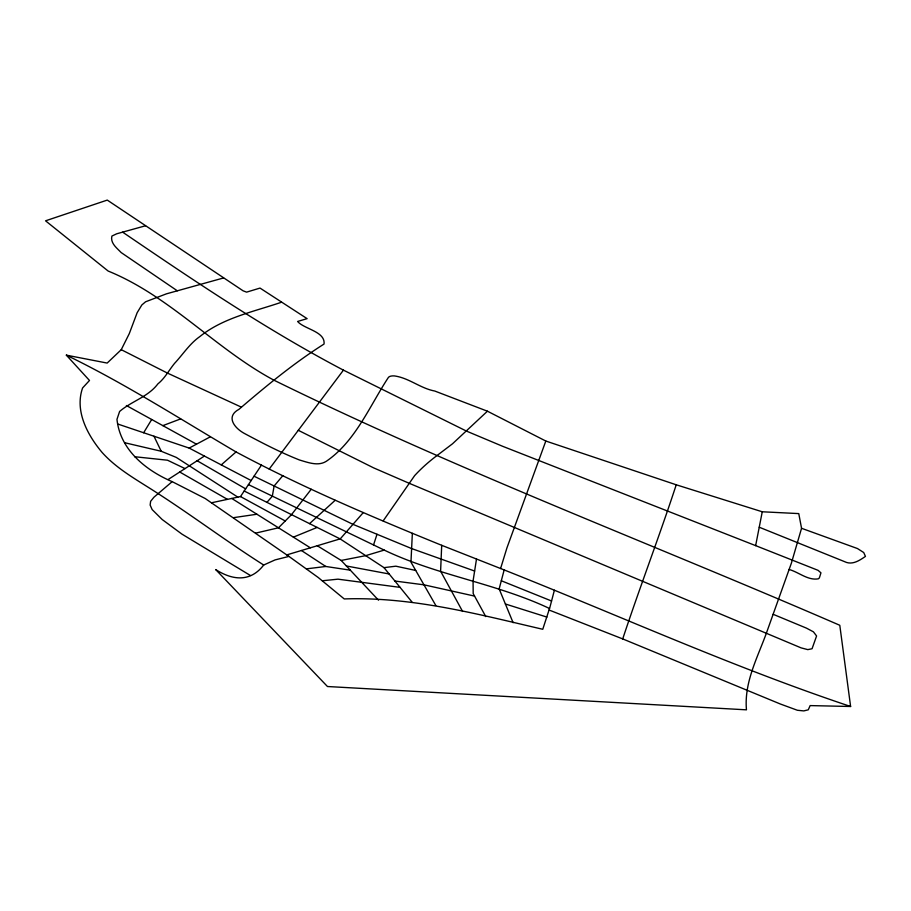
<?xml version="1.0" encoding="UTF-8"?>
<svg xmlns="http://www.w3.org/2000/svg" width="911" height="911" viewBox="0 0 911 911"><rect width="100%" height="100%" fill="white"/><g stroke="black" fill="none" stroke-linecap="round" stroke-linejoin="round"><path stroke-width="1.37" d="M554.4 590.203L549.857 607.478L542.762 629.285C477.387 614.094 411.954 596.591 344.244 598.937L318.212 577.494L288.924 556.405L275.042 559.923L263.7 565.025C223.787 539.676 186.14 510.923 146.011 485.905C130.41 476.1 114.49 466.284 102.089 452.437C87.502 435.094 74.508 410.952 82.594 387.949L89.494 380.468L66.344 355.153C125.058 383.622 179.888 418.901 236.04 451.936C302.532 487.431 371.95 516.936 441.698 545.313L440.605 571.197L462.606 611.452M412.353 533.334L410.963 562.144L435.8 605.485M476.499 559.058L473.06 581.013L473.196 593.596L485.779 616.61M789.04 569.455C798.685 572.085 807.92 580.706 818.329 578.827L819.376 577.881L820.948 572.848L818.112 570.354L755.64 545.632L762.256 511.777L798.765 513.599L801.555 528.289L791.374 563.18L767.13 631.072C758.077 656.717 743.934 681.804 746.462 709.828L327.47 686.518L215.713 569.58C232.76 580.489 250.491 582.243 263.7 565.025M504.159 569.956L499.16 588.905L513.109 622.691M676.235 484.789L545.814 441.038L487.431 411.203L434.752 391.024C420.438 388.416 408.754 377.758 394.201 375.901A15.669 6.024 23.2 0 0 388.143 377.814C369.41 406.488 355.313 441.493 326.252 461.33C318.019 466.489 308.089 462.469 299.617 460.044C280.542 452.528 262.311 443.008 244.25 433.374C234.526 428.102 225.381 416.6 238.933 409.346C266.069 386.105 293.832 363.125 324.043 344.051C325.523 331.445 304.149 329.19 297.601 321.469L307.109 318.645L260.022 288.081L246.608 292.135L243.146 290.848L107.27 200.09L45.55 220.815L108.147 271.045C170.437 296.417 215.531 348.913 274.029 380.229C458.597 470.907 651.263 543.503 839.794 625.288L850.612 706.492L810.152 705.592L808.262 709.817L803.821 710.91L797.41 710.273L780.385 704.021L622.714 638.918C639.773 587.31 659.313 536.477 676.235 484.789L762.256 511.777M850.612 706.492C731.567 666.704 617.214 614.674 500.594 568.521L506.96 547.83L545.814 441.038M373.51 545.04L377.006 534.267M66.344 355.153L107.168 363.068L121.254 349.687L129.271 333.654L137.162 312.689L141.843 304.969L145.578 301.792L166.462 293.832L223.594 277.946M143.653 432.748L151.704 419.481M211.546 502.77L240.493 496.563L261.468 465.077M383.178 520.876L414.619 475.644A853.208 327.88 23.2 0 1 436.893 455.648L452.505 443.794L487.431 411.203M269.212 469.074L343.436 370.139L466.58 431.142L502.394 446.196L755.64 545.632M311.232 489.253L291.52 514.635L278.493 527.799L255.604 533.129M282.831 475.644L274.131 485.996L272.309 496.222L266.934 502.36M363.284 512.574L340.27 538.845L286.76 554.901M309.558 523.643L335.146 500.31M288.924 556.405L205.191 498.499L172.179 481.646L153.948 497.212L150.622 501.323L150.144 505.047L152.126 509.556L162.169 519.509L181.949 534.119L250.445 575.513M281.545 302.213C253.862 311.699 223.161 317.757 199.839 336.58C189.625 343.698 182.883 354.493 174.502 363.443C168.922 370.276 164.868 378.27 157.876 383.895C148.049 396.957 131.435 401.239 119.614 411.465L116.972 419.333C120.081 449.692 145.749 470.383 172.179 481.646M221.259 464.883L236.04 451.936M168.159 479.493L204.406 456.058M117.826 424.048L189.169 448.087L210.054 436.961M293.376 537.148L317.13 527.423M162.841 425.631L180.651 418.901M145.544 225.769L116.722 233.785L111.882 236.074C110.163 243.169 116.836 248.008 121.163 252.563L177.292 290.791M549.549 608.502C496.404 583.404 437.109 575.456 384.226 550.096L365.698 555.653L341.181 560.447L317.279 545.746M233.694 517.642L256.913 514.237M306.403 568.863L325.796 566.471L350.314 570.172M244.194 491.006L340.11 538.891L384.009 567.644L395.864 566.186L415.723 570.457M322.369 580.762L337.97 579.168L400.077 587.367M134.589 456.718L167.522 460.214L185.024 468.596M394.918 581.036L423.968 584.828L474.551 596.09M346.385 565.982L389.168 573.976M124.807 442.757L161.236 451.264L176.256 457.39L237.839 497.133M505.389 603.993L546.919 617.089M474.62 571.038L411.624 548.559L352.967 524.349L254.044 476.214M801.555 528.289L857.467 548.547L863.708 552.533L865.45 556.393C859.221 560.686 852.058 565.469 844.463 561.597L759.239 527.218M549.082 610.028L622.714 638.918M500.594 568.521L441.698 545.313M501.301 580.762L551.565 600.998M773.154 614.299L806.429 628.123L813.421 631.835L816.586 635.969L812.054 648.746L807.795 649.623L801.088 647.869L408.959 483.183L373.612 467.867L298.296 430.311M241.29 407.103L167.499 373.111L121.254 349.687M384.226 550.096L248.452 484.606M189.169 448.087L251.163 480.541M240.493 496.563L285.245 520.978M126.367 405.52L196.491 444.181M343.436 370.139C266.479 329.748 194.419 280.998 122.655 232.157M179.729 472.012L227.443 499.365M197.152 460.75L245.64 488.843M231.758 498.442L310.366 547.818M301.416 550.506L325.796 566.471M341.181 560.447L378.509 600.178M384.009 567.644L412 602.012M153.959 436.221L161.236 451.264"/></g></svg>
